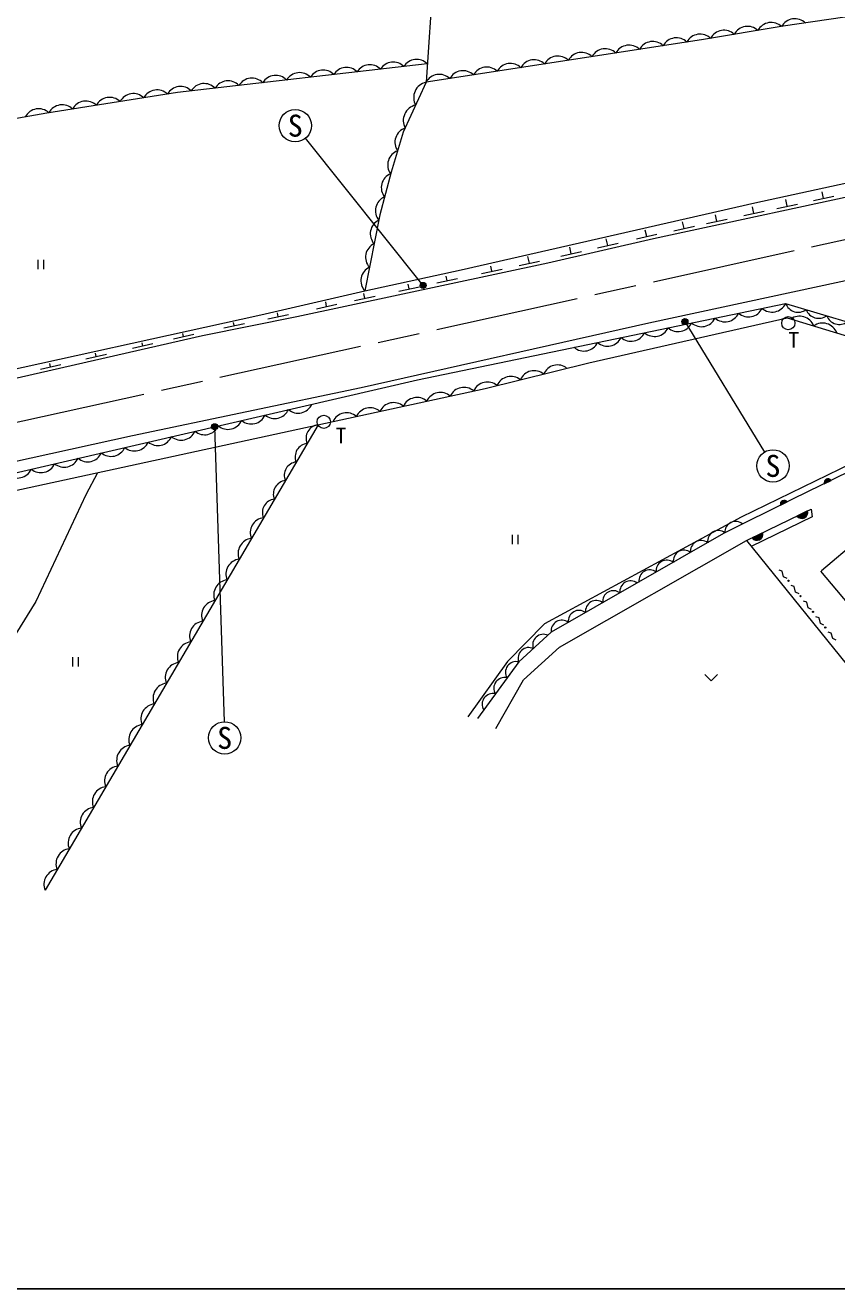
# Model space of a CAD drawing. Units: millimetres, scale not verified. Extents: x 40000 to 680000, y 20000 to 380000.
# Drawn here: x 176283 to 243908, y 205000 to 310384 of the extents above; entities that cross this region are included whole.
import ezdxf
from ezdxf.enums import TextEntityAlignment as Align

# ---------------------------------------------------------------- set-up
doc = ezdxf.new("R2010")
doc.units = ezdxf.units.MM
doc.header["$LTSCALE"] = 1000
doc.linetypes.add('CHAIN', pattern=[18.5, 12, -1.5, 3.5, -1.5])
for name, color, linetype, lineweight in [('M-BGD', 7, 'Continuous', 13), ('M-BGD-EXST', 7, 'Continuous', 13), ('M-BGD-HTXT', 7, 'Continuous', 13), ('M-BMK', 2, 'Continuous', 13), ('M-STR-STRC', 7, 'Continuous', 13), ('M-TTL-BAND', 7, 'Continuous', 25)]:
    doc.layers.add(name, color=color, linetype=linetype, lineweight=lineweight)
doc.styles.add('@ＭＳ ゴシック', font='')
doc.styles.add('ＭＳ ゴシック', font='')
doc.styles.get('@ＭＳ ゴシック').set_extended_font_data('@MS Gothic')
doc.styles.get('ＭＳ ゴシック').set_extended_font_data('MS Gothic')

msp = doc.modelspace()

# ---------------------------------------------------------------- hatches: boundary and pattern name
at = {"layer": 'M-BGD'}
for points in [[(243437, 272423), (242874, 272148, -0.84072)], [(239223, 270352), (239783, 270632, 0.84072)], [(241484, 269880, -0.82183), (240593, 269446)], [(237741, 268059, -0.82183), (236850, 267625)]]:
    msp.add_hatch(color=256, dxfattribs=at).paths.add_polyline_path(points)
at = {"layer": 'M-STR-STRC'}
for points in [[(209662, 288810, -1), (209223, 288571, -0.41421), (209323, 288910, -0.41421)], [(231480, 285784, -0.41421), (231380, 285445, -0.41421), (231041, 285545, -1)], [(192285, 277023, -1), (191846, 276784, -1)]]:
    msp.add_hatch(color=256, dxfattribs=at).paths.add_polyline_path(points)

# ---------------------------------------------------------------- linework, layer by layer
at = {"layer": 'M-BGD'}
for p, q in [((241961, 295764), (243671, 296133)), ((242816, 295948), (242697, 296498)), ((237010, 294694), (236892, 295244)), ((238921, 295107), (240632, 295476)), ((239776, 295292), (239658, 295842)), ((233058, 293840), (234769, 294210)), ((233913, 294025), (233795, 294575)), ((236155, 294509), (237866, 294879)), ((228072, 292756), (227947, 293305)), ((230332, 293251), (232043, 293621)), ((231188, 293436), (231069, 293986)), ((223980, 291818), (225686, 292209)), ((224833, 292014), (224707, 292562)), ((227219, 292561), (228925, 292952)), ((218292, 290538), (218175, 291088)), ((220930, 291120), (222636, 291510)), ((221783, 291315), (221657, 291863)), ((177338, 290825), (177338, 290042)), ((177804, 290825), (177804, 290042)), ((214316, 289688), (216027, 290053)), ((215172, 289871), (215081, 290295)), ((217437, 290355), (219148, 290721)), ((208273, 288396), (208187, 288794)), ((210586, 288890), (212297, 289256)), ((211441, 289073), (211357, 289467)), ((203730, 287425), (205442, 287790)), ((204586, 287607), (204497, 288025)), ((207417, 288213), (209128, 288579)), ((200543, 286743), (202255, 287109)), ((201399, 286926), (201318, 287307)), ((193694, 285331), (193638, 285606)), ((196502, 285903), (198217, 286252)), ((197360, 286078), (197294, 286399)), ((188622, 284239), (190328, 284629)), ((189475, 284434), (189420, 284674)), ((192836, 285156), (194551, 285505)), ((185218, 283460), (186924, 283850)), ((186071, 283655), (186014, 283903)), ((181339, 282573), (183045, 282963)), ((182192, 282768), (182129, 283042)), ((177544, 281705), (179250, 282095)), ((178397, 281900), (178335, 282174)), ((200680, 277060), (177926, 238244)), ((242874, 272148), (243437, 272423)), ((239223, 270352), (239783, 270632)), ((241484, 269880), (240593, 269446)), ((216861, 267874), (216861, 267092)), ((217328, 267874), (217328, 267092)), ((237741, 268059), (236850, 267625)), ((236395, 267404), (245850, 255688)), ((180216, 257680), (180216, 256897)), ((180683, 257680), (180683, 256897))]:
    msp.add_line(p, q, dxfattribs=at)
for points in [[(75808, 258908), (87857, 261418), (116308, 267804), (123783, 269399), (143454, 273877), (160405, 277508), (166679, 279049), (173018, 280381), (191039, 284503), (198912, 286107), (219831, 290579), (228649, 292600), (248232, 296831), (256037, 298697), (284826, 305086), (296753, 307839), (322575, 313477), (342068, 317949), (342204, 331733), (341977, 336006), (341604, 346260)], [(331015, 321100), (328551, 321100), (325518, 321572), (320587, 321710), (317983, 321336), (298860, 319320), (287976, 318198), (279698, 316266), (270963, 315036), (263219, 313802), (239451, 310297), (232626, 309166), (209682, 305629), (209681, 305629)], [(75190, 261713), (84029, 263181), (102022, 266580), (109089, 267816), (130860, 271813), (138984, 273540), (163400, 278927), (171405, 280834), (195923, 286232), (204569, 288241), (212596, 289975), (237094, 295562), (252683, 298954), (255877, 299806), (264678, 301744), (317276, 314622), (320345, 315442), (323984, 317289), (327413, 319107), (328551, 321100)], [(210277, 314391), (209682, 305629), (207789, 301467), (206763, 298135), (205835, 294576), (204569, 288241)], [(77208, 252555), (98695, 257167), (115729, 260847), (185214, 276156), (204284, 280158), (228237, 285577), (248260, 289867), (260810, 292776), (272284, 295218), (286467, 298444), (295127, 300432), (336332, 309453)], [(209786, 307159), (188962, 304771), (178072, 303058), (166085, 300936), (155263, 298831), (150737, 297912), (135377, 286592), (133445, 285108), (74791, 263521)], [(114543, 235746), (119996, 260557), (157327, 268862), (208981, 280819), (239648, 287180), (248229, 284632), (255453, 280739), (254851, 279571), (247343, 274333), (240221, 270851), (234484, 267982), (220118, 259750), (217407, 257279), (213971, 252568)], [(119726, 259326), (142804, 264284), (159682, 268151), (214603, 280086), (223258, 282222), (239779, 285972), (247738, 283571), (253829, 279819), (247242, 274864), (235942, 269357), (219557, 260451), (216458, 257317), (213164, 252715)], [(182304, 273067), (181328, 271231), (177154, 262327), (174165, 257505), (169544, 247084), (165158, 236535)], [(242634, 264899), (251735, 272579), (257861, 265359), (248654, 257643), (242574, 264848)], [(215502, 251724), (217803, 255795), (220813, 258520), (236395, 267404), (241778, 270023), (241849, 269386), (236784, 266922)], [(239766, 264251), (239479, 264392), (239366, 264850), (239102, 264930)], [(240766, 262971), (240479, 263112), (240366, 263570), (240102, 263650)], [(241806, 261662), (241519, 261803), (241405, 262261), (241142, 262341)], [(242835, 260357), (242547, 260498), (242434, 260956), (242171, 261036)], [(243859, 259084), (243572, 259225), (243459, 259683), (243195, 259763)], [(232917, 256224), (233447, 255693), (233977, 256224)]]:
    msp.add_lwpolyline(points, dxfattribs=at)
for centre in [(239890, 264052), (240890, 262772), (241930, 261463), (242958, 260158)]:
    msp.add_circle(centre, 50, dxfattribs=at)
for centre, radius, start, end in [((240419, 309681), 1250, 45.32469, 151.5849), ((234510, 308718), 1250, 46.27965, 152.53986), ((236483, 309045), 1250, 46.28059, 152.54079), ((238456, 309372), 1250, 46.28059, 152.54079), ((228575, 307783), 1250, 45.63421, 151.89441), ((230551, 308088), 1250, 45.63421, 151.89441), ((232530, 308397), 1250, 45.88898, 152.14919), ((220668, 306564), 1250, 45.63421, 151.89441), ((222645, 306869), 1250, 45.63421, 151.89441), ((224621, 307173), 1250, 45.63421, 151.89441), ((226598, 307478), 1250, 45.63421, 151.89441), ((203054, 305647), 1225, 43.4108, 149.67101), ((205001, 305871), 1225, 43.4108, 149.67101), ((206949, 306094), 1225, 43.4108, 149.67101), ((208896, 306317), 1225, 43.4108, 149.67101), ((214738, 305650), 1250, 45.63421, 151.89441), ((216715, 305954), 1250, 45.63421, 151.89441), ((218691, 306259), 1250, 45.63421, 151.89441), ((193180, 304500), 1250, 43.41121, 149.67142), ((195167, 304728), 1250, 43.41081, 149.67101), ((197154, 304956), 1250, 43.4108, 149.67101), ((199141, 305184), 1250, 43.4108, 149.67101), ((201107, 305424), 1225, 43.4108, 149.67101), ((209964, 304349), 1311, 102.41335, 208.67355), ((210785, 305040), 1250, 45.63421, 151.89441), ((212761, 305345), 1250, 45.63421, 151.89441), ((185285, 303434), 1250, 45.81065, 152.07085), ((187260, 303744), 1250, 45.81065, 152.07085), ((189222, 304029), 1250, 44.42834, 150.68855), ((191193, 304272), 1250, 43.40134, 149.66154), ((179358, 302501), 1250, 45.81091, 152.07111), ((181333, 302812), 1250, 45.81067, 152.07088), ((183309, 303123), 1250, 45.81065, 152.07085), ((209094, 302440), 1311, 102.35397, 208.61418), ((177398, 302175), 1250, 46.81011, 153.07031), ((208339, 300626), 1250, 108.43056, 214.69076), ((207737, 298739), 1250, 109.9307, 216.19091), ((207201, 296844), 1250, 112.22964, 218.48985), ((206712, 294916), 1250, 113.02519, 219.2854), ((206284, 292997), 1250, 115.56963, 221.82983), ((205892, 291035), 1250, 115.56963, 221.82983), ((205500, 289074), 1250, 115.56963, 221.82983), ((236558, 287305), 1250, 228.58731, 334.84752), ((238516, 287711), 1250, 228.58731, 334.84752), ((240696, 287568), 1118, 200.33448, 306.59468), ((242410, 287059), 1118, 200.33448, 306.59468), ((232641, 286493), 1250, 228.58731, 334.84752), ((234599, 286899), 1250, 228.58731, 334.84752), ((240819, 284874), 1250, 20.08194, 126.34214), ((244125, 286550), 1118, 200.33448, 306.59468), ((226766, 285274), 1250, 228.58731, 334.84752), ((228724, 285680), 1250, 228.58731, 334.84752), ((230683, 286086), 1250, 228.58731, 334.84752), ((242734, 284297), 1250, 20.08194, 126.34214), ((222850, 284462), 1250, 228.58731, 334.84752), ((224808, 284868), 1250, 228.58731, 334.84752), ((218695, 280323), 1250, 50.73067, 156.99088), ((220637, 280802), 1250, 50.72964, 156.98984), ((214799, 279377), 1250, 50.0118, 156.272), ((216753, 279845), 1250, 50.67132, 156.93152), ((208928, 278085), 1250, 49.13069, 155.3909), ((210883, 278510), 1250, 49.13069, 155.3909), ((212837, 278935), 1250, 49.13069, 155.3909), ((197072, 278832), 1250, 229.90417, 336.16437), ((199020, 279283), 1250, 229.90417, 336.16437), ((205020, 277236), 1250, 49.13069, 155.3909), ((206974, 277661), 1250, 49.13069, 155.3909), ((193175, 277930), 1250, 229.90417, 336.16437), ((195123, 278381), 1250, 229.90417, 336.16437), ((203065, 276811), 1250, 49.13069, 155.3909), ((189278, 277028), 1250, 229.90417, 336.16437), ((191226, 277479), 1250, 229.90417, 336.16437), ((200807, 275943), 1124, 96.49131, 202.75151), ((183432, 275675), 1250, 229.90417, 336.16437), ((185381, 276126), 1250, 229.90417, 336.16437), ((187329, 276577), 1250, 229.90417, 336.16437), ((199897, 274391), 1124, 96.49131, 202.75151), ((179535, 274773), 1250, 229.90417, 336.16437), ((181484, 275224), 1250, 229.90417, 336.16437), ((175639, 273870), 1250, 229.90417, 336.16437), ((177587, 274321), 1250, 229.90417, 336.16437), ((198988, 272840), 1124, 96.49131, 202.75151), ((198078, 271288), 1124, 96.49131, 202.75151), ((243180, 272236), 318, 35.94116, 196.15889), ((197168, 269736), 1124, 96.49131, 202.75151), ((239528, 270443), 318, 36.45802, 196.67575), ((240996, 269751), 505, 217.11762, 14.77581), ((196273, 268059), 1250, 96.49131, 202.75151), ((235479, 268108), 889, 47.73772, 184.11486), ((234041, 267348), 889, 51.62586, 188.00299), ((237253, 267930), 505, 217.11762, 14.77581), ((195262, 266334), 1250, 96.49131, 202.75151), ((232609, 266527), 889, 51.62586, 188.00299), ((194250, 264608), 1250, 96.49131, 202.75151), ((229746, 264887), 889, 51.62586, 188.00299), ((231177, 265707), 889, 51.62586, 188.00299), ((228314, 264066), 889, 51.62586, 188.00299), ((193239, 262883), 1250, 96.49131, 202.75151), ((226724, 263155), 889, 51.62586, 188.00299), ((225293, 262335), 889, 51.62586, 188.00299), ((192227, 261157), 1250, 96.49131, 202.75151), ((222429, 260694), 889, 51.62586, 188.00299), ((223861, 261514), 889, 51.62586, 188.00299), ((191216, 259432), 1250, 96.49131, 202.75151), ((220998, 259874), 889, 51.62586, 188.00299), ((219459, 258703), 889, 64.15783, 200.53496), ((190204, 257707), 1250, 96.49131, 202.75151), ((218239, 257591), 889, 64.15783, 200.53496), ((189193, 255981), 1250, 96.49131, 202.75151), ((217188, 256418), 889, 75.70682, 212.08395), ((188182, 254256), 1250, 96.49131, 202.75151), ((216216, 255085), 889, 75.70682, 212.08395), ((215243, 253752), 889, 75.70682, 212.08395), ((187170, 252530), 1250, 96.49131, 202.75151), ((186159, 250805), 1250, 96.49131, 202.75151), ((185147, 249080), 1250, 96.49131, 202.75151), ((184136, 247354), 1250, 96.49131, 202.75151), ((183124, 245629), 1250, 96.49131, 202.75151), ((182113, 243903), 1250, 96.49131, 202.75151), ((181102, 242178), 1250, 96.49131, 202.75151), ((180090, 240453), 1250, 96.49131, 202.75151), ((179079, 238727), 1250, 96.49131, 202.75151)]:
    msp.add_arc(centre, radius, start, end, dxfattribs=at)
at = {"layer": 'M-BGD-EXST'}
for centre in [(239872, 285542), (201157, 277309)]:
    msp.add_circle(centre, 550, dxfattribs=at)
at = {"layer": 'M-BGD-HTXT'}
for p, q in [((209442, 288690), (199626, 300956)), ((231260, 285664), (237891, 274784)), ((192065, 276903), (192854, 252294))]:
    msp.add_line(p, q, dxfattribs=at)
for centre in [(198783, 302011), (238594, 273632), (192898, 250945)]:
    msp.add_circle(centre, 1350, dxfattribs=at)
at = {"layer": 'M-BMK', "linetype": 'CHAIN'}
msp.add_lwpolyline([(76532, 255621), (174440, 277038), (271478, 298453), (293480, 303359), (318890, 309049), (332869, 312187)], dxfattribs=at)
at = {"layer": 'M-STR-STRC'}
for centre in [(209442, 288690), (231260, 285664), (192065, 276903)]:
    msp.add_circle(centre, 250, dxfattribs=at)
at = {"layer": 'M-TTL-BAND'}
msp.add_line((40000, 205000), (579000, 205000), dxfattribs=at)

# ---------------------------------------------------------------- texts
at = {"layer": 'M-BGD-EXST', "style": '@ＭＳ ゴシック'}
for p in [(240333, 284147), (202595, 276162)]:
    msp.add_text('T', height=1320, dxfattribs=at).set_placement(p, align=Align.MIDDLE_CENTER)
at = {"layer": 'M-BGD-HTXT', "style": 'ＭＳ ゴシック'}
for p in [(198783, 302011), (238594, 273632), (192898, 250945)]:
    msp.add_text('S', height=1833, dxfattribs=at).set_placement(p, align=Align.MIDDLE_CENTER)

doc.saveas('drawing.dxf')
